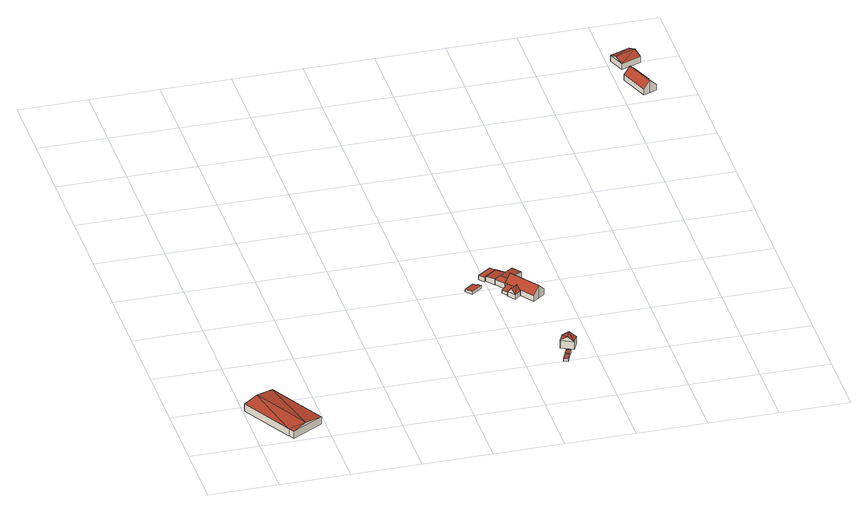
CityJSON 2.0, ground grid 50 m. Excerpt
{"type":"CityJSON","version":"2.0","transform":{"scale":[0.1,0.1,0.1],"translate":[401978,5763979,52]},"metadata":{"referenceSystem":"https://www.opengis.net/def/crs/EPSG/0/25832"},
"CityObjects":{
"building1":{"type":"Building","attributes":{"Gemeindeschluessel":"05515000","Geometrietyp2DReferenz":"3000","function":"31001_2700","roofType":"5000","measuredHeight":7.8},"geometry":[{"type":"Solid","lod":"2","boundaries":[[[[0,1,2,3]],[[4,5,1,0]],[[6,7,5,4]],[[8,9,7,6]],[[10,11,9,8]],[[3,2,11,10]],[[10,8,12]],[[10,12,13]],[[3,10,13]],[[13,0,3]],[[12,6,4]],[[4,13,12]],[[6,12,8]],[[0,13,4]],[[1,5,7,9,11,2]]]],"semantics":{"surfaces":[{"type":"WallSurface"},{"type":"RoofSurface"},{"type":"GroundSurface"}],"values":[[0,0,0,0,0,0,1,1,1,1,1,1,0,0,2]]}}]},
"building2":{"type":"Building","attributes":{"Gemeindeschluessel":"05515000","Geometrietyp2DReferenz":"3000","function":"31001_2460","roofType":"2100","measuredHeight":2.45},"geometry":[{"type":"Solid","lod":"2","boundaries":[[[[14,15,16,17]],[[18,19,15,14]],[[20,21,19,18]],[[22,23,21,20]],[[24,25,23,22]],[[17,16,25,24]],[[22,20,18,14,17,24]],[[15,19,21,23,25,16]]]],"semantics":{"surfaces":[{"type":"WallSurface"},{"type":"RoofSurface"},{"type":"GroundSurface"}],"values":[[0,0,0,0,0,0,1,2]]}}]},
"building3":{"type":"Building","attributes":{"Gemeindeschluessel":"05515000","Geometrietyp2DReferenz":"3000","function":"51009_1610","roofType":"2100","measuredHeight":2.35},"geometry":[{"type":"Solid","lod":"2","boundaries":[[[[26,27,28,29]],[[30,31,27,26]],[[32,33,31,30]],[[29,28,33,32]],[[30,26,29,32]],[[27,31,33,28]]]],"semantics":{"surfaces":[{"type":"WallSurface"},{"type":"RoofSurface"},{"type":"GroundSurface"}],"values":[[0,0,0,0,1,2]]}}]},
"building4":{"type":"Building","attributes":{"Gemeindeschluessel":"05515000","Geometrietyp2DReferenz":"3000","function":"31001_1310","roofType":"2100","measuredHeight":2.77},"geometry":[{"type":"Solid","lod":"2","boundaries":[[[[34,35,36,37]],[[38,39,35,34]],[[40,41,39,38]],[[37,36,41,40]],[[38,34,37,40]],[[35,39,41,36]]]],"semantics":{"surfaces":[{"type":"WallSurface"},{"type":"RoofSurface"},{"type":"GroundSurface"}],"values":[[0,0,0,0,1,2]]}}]},
"building5":{"type":"Building","attributes":{"Gemeindeschluessel":"05515000","Geometrietyp2DReferenz":"3000","function":"51009_1610","roofType":"1000","measuredHeight":3.42},"geometry":[{"type":"Solid","lod":"2","boundaries":[[[[42,43,44,45]],[[46,47,43,42]],[[48,49,47,46]],[[50,51,49,48]],[[45,44,51,50]],[[48,46,42,45,50]],[[43,47,49,51,44]]]],"semantics":{"surfaces":[{"type":"WallSurface"},{"type":"RoofSurface"},{"type":"GroundSurface"}],"values":[[0,0,0,0,0,1,2]]}}]},
"building6":{"type":"Building","attributes":{"Gemeindeschluessel":"05515000","Geometrietyp2DReferenz":"3000","function":"31001_1000","roofType":"3100","measuredHeight":9.36},"address":[{"country":"Germany","locality":"Münster","thoroughfareNumber":"170","thoroughfareName":"Langenhorster Stiege"}],"geometry":[{"type":"Solid","lod":"2","boundaries":[[[[52,53,54,55]],[[56,57,53,52]],[[58,59,57,56]],[[55,54,59,58]],[[52,60,56]],[[58,61,55]],[[61,60,52]],[[52,55,61]],[[58,56,60]],[[60,61,58]],[[53,57,59,54]]]],"semantics":{"surfaces":[{"type":"WallSurface"},{"type":"RoofSurface"},{"type":"GroundSurface"}],"values":[[0,0,0,0,0,0,1,1,1,1,2]]}}]},
"building7":{"type":"Building","attributes":{"Gemeindeschluessel":"05515000","Geometrietyp2DReferenz":"3000","function":"51009_1610","roofType":"2100","measuredHeight":4.7},"geometry":[{"type":"Solid","lod":"2","boundaries":[[[[62,63,64,65]],[[66,67,63,62]],[[68,69,67,66]],[[65,64,69,68]],[[66,62,65,68]],[[63,67,69,64]]]],"semantics":{"surfaces":[{"type":"WallSurface"},{"type":"RoofSurface"},{"type":"GroundSurface"}],"values":[[0,0,0,0,1,2]]}}]},
"building8":{"type":"Building","attributes":{"Gemeindeschluessel":"05515000","Geometrietyp2DReferenz":"3000","function":"31001_2460","roofType":"2100","measuredHeight":4.63},"geometry":[{"type":"Solid","lod":"2","boundaries":[[[[70,71,72,73]],[[74,75,71,70]],[[76,77,75,74]],[[73,72,77,76]],[[74,70,73,76]],[[71,75,77,72]]]],"semantics":{"surfaces":[{"type":"WallSurface"},{"type":"RoofSurface"},{"type":"GroundSurface"}],"values":[[0,0,0,0,1,2]]}}]},
"building9":{"type":"Building","attributes":{"Gemeindeschluessel":"05515000","Geometrietyp2DReferenz":"3000","function":"31001_2460","roofType":"5000","measuredHeight":7.09},"geometry":[{"type":"Solid","lod":"2","boundaries":[[[[78,79,80,81]],[[82,83,79,78]],[[84,85,83,82]],[[86,87,85,84]],[[88,89,87,86]],[[90,91,89,88]],[[81,80,91,90]],[[84,82,92,86]],[[78,81,92,82]],[[90,88,86,92,81]],[[79,83,85,87,89,91,80]]]],"semantics":{"surfaces":[{"type":"WallSurface"},{"type":"RoofSurface"},{"type":"GroundSurface"}],"values":[[0,0,0,0,0,0,0,1,1,1,2]]}}]},
"building10":{"type":"Building","attributes":{"Gemeindeschluessel":"05515000","Geometrietyp2DReferenz":"3000","function":"31001_1000"},"address":[{"country":"Germany","locality":"Münster","thoroughfareNumber":"177","thoroughfareName":"Langenhorster Stiege"}],"children":["building10-1","building10-2"]},
"building10-1":{"type":"BuildingPart","attributes":{"roofType":"3100","measuredHeight":9.89},"parents":["building10"],"geometry":[{"type":"Solid","lod":"2","boundaries":[[[[93,94,95,96,97]],[[98,99,94,93]],[[100,101,99,98]],[[102,103,101,100]],[[104,105,103,102]],[[106,107,105,104]],[[108,109,107,106]],[[110,111,109,108]],[[112,113,111,110]],[[114,115,116,113,112]],[[106,104,102,108]],[[100,98,93,97,117,118,114,112,110,108,102]],[[95,94,99,101,103,105,107,109,111,113,116]],[[117,97,96]],[[114,118,115]],[[95,116,115,96]],[[115,118,117,96]]]],"semantics":{"surfaces":[{"type":"WallSurface"},{"type":"RoofSurface"},{"type":"GroundSurface"},{"type":"ClosureSurface"}],"values":[[0,0,0,0,0,0,0,0,0,0,1,1,2,0,0,3,3]]}}]},
"building10-2":{"type":"BuildingPart","attributes":{"roofType":"3100","measuredHeight":7.32},"parents":["building10"],"geometry":[{"type":"Solid","lod":"2","boundaries":[[[[119,120,113,121]],[[122,123,120,119]],[[124,125,123,122]],[[96,95,125,124]],[[121,113,116,115]],[[121,115,118,126,119]],[[127,119,126]],[[117,96,127,126]],[[96,124,122,127]],[[127,122,119]],[[120,123,125,95,116,113]],[[95,96,115,116]],[[118,117,126]],[[118,115,96,117]]]],"semantics":{"surfaces":[{"type":"WallSurface"},{"type":"RoofSurface"},{"type":"GroundSurface"},{"type":"ClosureSurface"}],"values":[[0,0,0,0,0,1,1,1,1,0,2,3,0,3]]}}]},
"building11":{"type":"Building","attributes":{"Gemeindeschluessel":"05515000","Geometrietyp2DReferenz":"3000","function":"31001_2700","roofType":"3100","measuredHeight":9.5},"geometry":[{"type":"Solid","lod":"2","boundaries":[[[[128,129,130,131]],[[132,133,129,128]],[[134,135,133,132]],[[136,137,135,134]],[[138,139,137,136]],[[140,141,139,138]],[[142,143,141,140]],[[131,130,143,142]],[[136,134,132,138]],[[128,131,142,140,138,132]],[[129,133,135,137,139,141,143,130]]]],"semantics":{"surfaces":[{"type":"WallSurface"},{"type":"RoofSurface"},{"type":"GroundSurface"}],"values":[[0,0,0,0,0,0,0,0,1,1,2]]}}]},
"building12":{"type":"Building","attributes":{"Gemeindeschluessel":"05515000","Geometrietyp2DReferenz":"3000","function":"31001_2700","roofType":"3100","measuredHeight":7.21},"geometry":[{"type":"Solid","lod":"2","boundaries":[[[[144,145,146,147]],[[148,149,145,144]],[[150,151,149,148]],[[147,146,151,150]],[[144,152,148]],[[150,153,147]],[[153,152,144]],[[144,147,153]],[[150,148,152]],[[152,153,150]],[[145,149,151,146]]]],"semantics":{"surfaces":[{"type":"WallSurface"},{"type":"RoofSurface"},{"type":"GroundSurface"}],"values":[[0,0,0,0,0,0,1,1,1,1,2]]}}]}
},
"vertices":[
[1,420,84],[1,420,28],[211,45,28],[211,45,84],[231,550,84],[231,550,28],[464,133,84],[464,133,28],[235,5,84],[235,5,28],[213,45,84],[213,45,28],[336,61,106],[102,478,106],
[1831,1495,39],[1831,1495,23],[1871,1444,23],[1871,1444,47],[1898,1547,39],[1898,1547,23],[1920,1519,44],[1920,1519,23],[1930,1527,44],[1930,1527,23],[1948,1504,47],[1948,1504,23],
[2277,458,49],[2277,458,29],[2302,514,29],[2302,514,52],[2248,471,49],[2248,471,29],[2274,527,52],[2274,527,29],
[2293,568,56],[2293,568,28],[2274,527,28],[2274,527,53],[2321,555,56],[2321,555,28],[2302,514,53],[2302,514,28],
[1959,1617,55],[1959,1617,20],[1988,1579,20],[1988,1579,55],[2055,1690,55],[2055,1690,20],[2086,1655,55],[2086,1655,20],[2000,1588,55],[2000,1588,20],
[2299,701,88],[2299,701,28],[2268,635,28],[2268,635,88],[2388,659,88],[2388,659,28],[2357,593,88],[2357,593,28],[2343,680,122],[2312,614,122],
[2097,1367,51],[2097,1367,26],[2142,1400,26],[2142,1400,73],[2067,1406,51],[2067,1406,26],[2113,1438,73],[2113,1438,26],
[2000,1588,57],[2000,1588,21],[2048,1525,21],[2048,1525,68],[2086,1655,56],[2086,1655,21],[2135,1590,68],[2135,1590,21],
[2099,1456,67],[2099,1456,23],[2120,1472,23],[2120,1472,93],[2048,1525,66],[2048,1525,23],[2135,1590,66],[2135,1590,23],[2195,1634,66],[2195,1634,23],[2246,1566,66],[2246,1566,23],[2187,1522,79],[2187,1522,23],[2087,1515,93],
[2142,1400,70],[2142,1400,24],[2141,1400,24],[2141,1400,59],[2141,1400,70],[2113,1438,70],[2113,1438,24],[2099,1456,70],[2099,1456,24],[2143,1489,123],[2143,1489,24],[2187,1522,70],[2187,1522,24],[2338,1319,69],[2338,1319,24],[2294,1286,123],[2294,1286,24],[2249,1252,69],[2249,1252,24],[2180,1345,69],[2180,1345,24],[2181,1346,69],[2181,1346,59],[2181,1346,24],[2147,1392,70],[2175,1353,69],
[2134,1310,59],[2134,1310,24],[2180,1345,59],[2094,1364,59],[2094,1364,24],[2097,1367,59],[2097,1367,24],[2161,1373,98],[2114,1337,98],
[3738,3627,50],[3738,3627,6],[3708,3704,6],[3708,3704,50],[3690,3608,101],[3690,3608,6],[3642,3590,51],[3642,3590,6],[3559,3805,51],[3559,3805,6],[3606,3823,101],[3606,3823,6],[3653,3841,51],[3653,3841,6],[3707,3703,51],[3707,3703,6],
[3677,4110,53],[3677,4110,8],[3531,4056,8],[3531,4056,53],[3724,3987,53],[3724,3987,8],[3578,3933,53],[3578,3933,8],[3700,4049,80],[3554,3994,80]
]}
